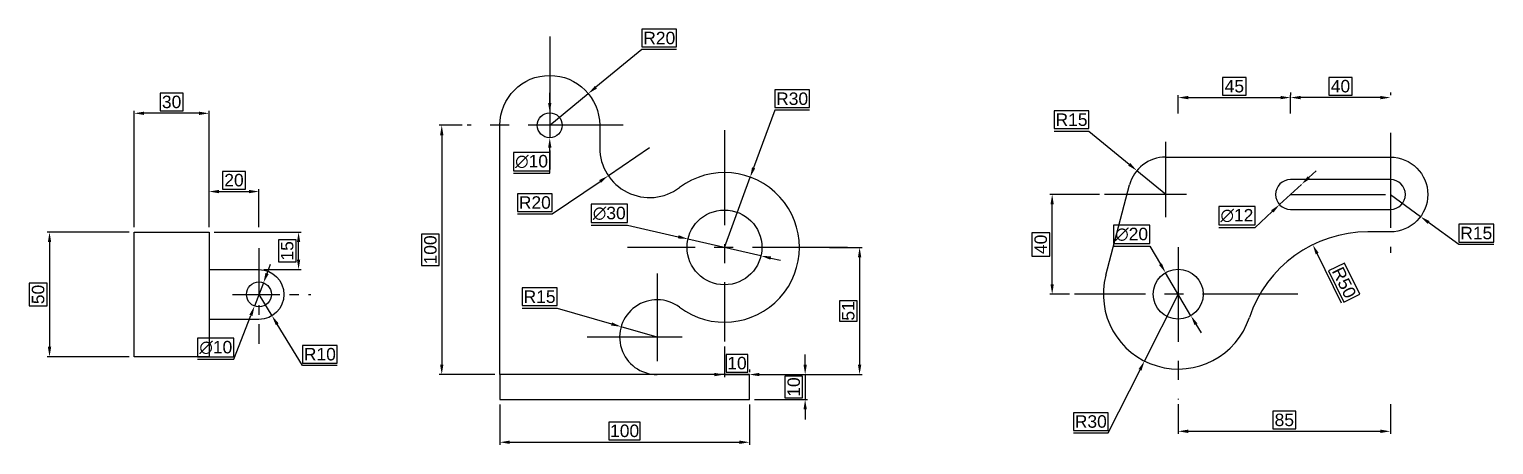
# Model space of a CAD drawing. Header units: millimetres. Extents: x 812 to 2730, y 1501 to 1976.
# Drawn here: x 812 to 1399, y 1695 to 1861 of the extents above; entities that cross this region are included whole.
import ezdxf

# ---------------------------------------------------------------- set-up
doc = ezdxf.new("R2010")
doc.units = ezdxf.units.MM
doc.header["$LTSCALE"] = 0.6
doc.linetypes.add('CENTER', pattern=[50.8, 31.75, -6.35, 6.35, -6.35])
doc.styles.get("Standard").update_dxf_attribs({"font": 'arial.ttf'})
doc.dimstyles.new('ISO-25', dxfattribs={"dimtxt": 5, "dimasz": 4, "dimexe": 1, "dimexo": 2, "dimgap": -1, "dimtad": 1, "dimtoh": 1, "dimzin": 9, "dimtxsty": 'Standard', "dimcen": 2.5, "dimclrd": 3, "dimclre": 2, "dimadec": 0, "dimazin": 0, "dimtfac": 1, "dimtmove": 0, "dimatfit": 3, "dimfxl": 1, "dimarcsym": 0})

# ---------------------------------------------------------------- blocks, each defined once
blk = doc.blocks.new('*D35')
at = {"color": 2, "lineweight": -2, "ltscale": 0.6, "transparency": 16777216}
for p, q in [((1272.47, 1710.75), (1272.47, 1698.92)), ((1357.47, 1710.75), (1357.47, 1698.92))]:
    blk.add_line(p, q, dxfattribs=at)
at = {"color": 3, "lineweight": -2, "ltscale": 0.6, "transparency": 16777216}
for p, q in [((1319.57, 1708.03), (1310.37, 1708.03)), ((1310.37, 1708.03), (1310.37, 1700.92)), ((1319.57, 1700.92), (1319.57, 1708.03)), ((1276.47, 1699.92), (1353.47, 1699.92)), ((1310.37, 1700.92), (1319.57, 1700.92))]:
    blk.add_line(p, q, dxfattribs=at)
at = {"color": 3, "ltscale": 0.6, "transparency": 16777216}
for points in [[(1276.47, 1700.59), (1276.47, 1699.25), (1272.47, 1699.92)], [(1353.47, 1700.59), (1353.47, 1699.25), (1357.47, 1699.92)]]:
    blk.add_solid(points, dxfattribs=at)
at = {"layer": 'Defpoints', "color": 0, "ltscale": 0.6, "transparency": 16777216}
for p in [(1272.47, 1712.75), (1357.47, 1712.75), (1357.47, 1699.92)]:
    blk.add_point(p, dxfattribs=at)
at = {"color": 0, "ltscale": 0.6, "transparency": 16777216, "insert": (1314.97, 1704.47), "char_height": 5, "attachment_point": 5}
blk.add_mtext('85', dxfattribs=at)
blk = doc.blocks.new('*D36')
at = {"color": 3, "lineweight": -2, "ltscale": 0.6, "transparency": 16777216}
for p, q in [((1299.67, 1841.88), (1290.27, 1841.88)), ((1290.27, 1841.88), (1290.27, 1834.8)), ((1299.67, 1834.8), (1299.67, 1841.88)), ((1276.47, 1833.8), (1313.47, 1833.8)), ((1290.27, 1834.8), (1299.67, 1834.8))]:
    blk.add_line(p, q, dxfattribs=at)
at = {"color": 2, "lineweight": -2, "ltscale": 0.6, "transparency": 16777216}
for p, q in [((1272.47, 1827.47), (1272.47, 1834.8)), ((1317.47, 1827.47), (1317.47, 1834.8))]:
    blk.add_line(p, q, dxfattribs=at)
at = {"color": 3, "ltscale": 0.6, "transparency": 16777216}
for points in [[(1276.47, 1834.46), (1276.47, 1833.13), (1272.47, 1833.8)], [(1313.47, 1834.46), (1313.47, 1833.13), (1317.47, 1833.8)]]:
    blk.add_solid(points, dxfattribs=at)
at = {"layer": 'Defpoints', "color": 0, "ltscale": 0.6, "transparency": 16777216}
for p in [(1317.47, 1833.8), (1272.47, 1825.47), (1317.47, 1825.47)]:
    blk.add_point(p, dxfattribs=at)
at = {"color": 0, "ltscale": 0.6, "transparency": 16777216, "insert": (1294.97, 1838.34), "char_height": 5, "attachment_point": 5}
blk.add_mtext('45', dxfattribs=at)
blk = doc.blocks.new('*D37')
at = {"color": 3, "lineweight": -2, "ltscale": 0.6, "transparency": 16777216}
for p, q in [((1342.14, 1841.9), (1332.8, 1841.9)), ((1332.8, 1841.9), (1332.8, 1834.8)), ((1342.14, 1834.8), (1342.14, 1841.9)), ((1353.47, 1833.8), (1321.47, 1833.8)), ((1332.8, 1834.8), (1342.14, 1834.8))]:
    blk.add_line(p, q, dxfattribs=at)
at = {"color": 2, "lineweight": -2, "ltscale": 0.6, "transparency": 16777216}
for p, q in [((1317.47, 1835.8), (1317.47, 1834.8)), ((1357.47, 1835.8), (1357.47, 1834.8))]:
    blk.add_line(p, q, dxfattribs=at)
at = {"color": 3, "ltscale": 0.6, "transparency": 16777216}
for points in [[(1321.47, 1834.46), (1321.47, 1833.13), (1317.47, 1833.8)], [(1353.47, 1834.46), (1353.47, 1833.13), (1357.47, 1833.8)]]:
    blk.add_solid(points, dxfattribs=at)
at = {"layer": 'Defpoints', "color": 0, "ltscale": 0.6, "transparency": 16777216}
for p in [(1317.47, 1833.8), (1317.47, 1833.8), (1357.47, 1833.8)]:
    blk.add_point(p, dxfattribs=at)
at = {"color": 0, "ltscale": 0.6, "transparency": 16777216, "insert": (1337.47, 1838.35), "char_height": 5, "attachment_point": 5}
blk.add_mtext('40', dxfattribs=at)
blk = doc.blocks.new('*D38')
at = {"color": 2, "lineweight": -2, "ltscale": 0.6, "transparency": 16777216}
for p, q in [((1240.87, 1794.93), (1220.97, 1794.93)), ((1228.9, 1754.93), (1220.97, 1754.93))]:
    blk.add_line(p, q, dxfattribs=at)
at = {"color": 3, "lineweight": -2, "ltscale": 0.6, "transparency": 16777216}
for p, q in [((1221.97, 1758.93), (1221.97, 1790.93)), ((1220.97, 1779.6), (1213.86, 1779.6)), ((1213.86, 1779.6), (1213.86, 1770.25)), ((1220.97, 1770.25), (1220.97, 1779.6)), ((1213.86, 1770.25), (1220.97, 1770.25))]:
    blk.add_line(p, q, dxfattribs=at)
at = {"color": 3, "ltscale": 0.6, "transparency": 16777216}
for points in [[(1221.3, 1790.93), (1222.63, 1790.93), (1221.97, 1794.93)], [(1221.3, 1758.93), (1222.63, 1758.93), (1221.97, 1754.93)]]:
    blk.add_solid(points, dxfattribs=at)
at = {"layer": 'Defpoints', "color": 0, "ltscale": 0.6, "transparency": 16777216}
for p in [(1221.97, 1794.93), (1242.87, 1794.93), (1230.9, 1754.93)]:
    blk.add_point(p, dxfattribs=at)
at = {"color": 0, "ltscale": 0.6, "transparency": 16777216, "insert": (1217.41, 1774.93), "char_height": 5, "attachment_point": 5, "rotation": 90}
blk.add_mtext('40', dxfattribs=at)
blk = doc.blocks.new('*D43')
at = {"color": 3, "lineweight": -2, "ltscale": 0.6, "transparency": 16777216}
for p, q in [((1261.09, 1782.61), (1246.51, 1782.61)), ((1246.51, 1782.61), (1246.51, 1775.22)), ((1261.09, 1775.22), (1261.09, 1782.61)), ((1246.51, 1775.22), (1261.09, 1775.22)), ((1246.51, 1774.22), (1261.09, 1774.22)), ((1261.09, 1774.22), (1265.36, 1766.98)), ((1277.55, 1746.31), (1267.39, 1763.54)), ((1279.58, 1742.87), (1281.61, 1739.42))]:
    blk.add_line(p, q, dxfattribs=at)
at = {"color": 3, "ltscale": 0.6, "transparency": 16777216}
for points in [[(1265.93, 1767.32), (1264.79, 1766.65), (1267.39, 1763.54)], [(1280.16, 1743.2), (1279.01, 1742.53), (1277.55, 1746.31)]]:
    blk.add_solid(points, dxfattribs=at)
at = {"layer": 'Defpoints', "color": 0, "ltscale": 0.6, "transparency": 16777216}
for p in [(1267.39, 1763.54), (1277.55, 1746.31)]:
    blk.add_point(p, dxfattribs=at)
at = {"color": 0, "ltscale": 0.6, "transparency": 16777216, "insert": (1253.8, 1778.92), "char_height": 5, "attachment_point": 5}
blk.add_mtext('∅20', dxfattribs=at)
blk = doc.blocks.new('*D44')
at = {"color": 3, "lineweight": -2, "ltscale": 0.6, "transparency": 16777216}
for p, q in [((1324.81, 1801.72), (1327.74, 1804.44)), ((1321.87, 1799), (1313.07, 1790.85)), ((1303.25, 1790.14), (1288.7, 1790.14)), ((1288.7, 1790.14), (1288.7, 1782.75)), ((1303.25, 1782.75), (1303.25, 1790.14)), ((1303.25, 1781.75), (1310.13, 1788.13)), ((1288.7, 1782.75), (1303.25, 1782.75)), ((1288.7, 1781.75), (1303.25, 1781.75))]:
    blk.add_line(p, q, dxfattribs=at)
at = {"color": 3, "ltscale": 0.6, "transparency": 16777216}
for points in [[(1324.35, 1802.21), (1325.26, 1801.23), (1321.87, 1799)], [(1309.68, 1788.62), (1310.59, 1787.64), (1313.07, 1790.85)]]:
    blk.add_solid(points, dxfattribs=at)
at = {"layer": 'Defpoints', "color": 0, "ltscale": 0.6, "transparency": 16777216}
for p in [(1321.87, 1799), (1313.07, 1790.85)]:
    blk.add_point(p, dxfattribs=at)
at = {"color": 0, "ltscale": 0.6, "transparency": 16777216, "insert": (1295.97, 1786.44), "char_height": 5, "attachment_point": 5}
blk.add_mtext('∅12', dxfattribs=at)
blk = doc.blocks.new('*D45')
at = {"color": 3, "lineweight": -2, "ltscale": 0.6, "transparency": 16777216}
for p, q in [((1272.47, 1754.93), (1258.96, 1728.14)), ((1244.42, 1699.28), (1257.16, 1724.57)), ((1244.42, 1707.39), (1230.48, 1707.39)), ((1230.48, 1707.39), (1230.48, 1700.28)), ((1244.42, 1700.28), (1244.42, 1707.39)), ((1230.48, 1700.28), (1244.42, 1700.28)), ((1230.48, 1699.28), (1244.42, 1699.28))]:
    blk.add_line(p, q, dxfattribs=at)
at = {"color": 3, "ltscale": 0.6, "transparency": 16777216}
blk.add_solid([(1256.57, 1724.87), (1257.76, 1724.27), (1258.96, 1728.14)], dxfattribs=at)
at = {"layer": 'Defpoints', "color": 0, "ltscale": 0.6, "transparency": 16777216}
for p in [(1272.47, 1754.93), (1258.96, 1728.14)]:
    blk.add_point(p, dxfattribs=at)
at = {"color": 0, "ltscale": 0.6, "transparency": 16777216, "insert": (1237.45, 1703.83), "char_height": 5, "attachment_point": 5}
blk.add_mtext('R30', dxfattribs=at)
blk = doc.blocks.new('*D46')
at = {"color": 3, "lineweight": -2, "ltscale": 0.6, "transparency": 16777216}
for p, q in [((1357.47, 1794.93), (1369.57, 1786.07)), ((1384.88, 1774.86), (1372.8, 1783.7)), ((1398.86, 1782.97), (1384.88, 1782.97)), ((1384.88, 1782.97), (1384.88, 1775.86)), ((1398.86, 1775.86), (1398.86, 1782.97)), ((1384.88, 1775.86), (1398.86, 1775.86)), ((1398.86, 1774.86), (1384.88, 1774.86))]:
    blk.add_line(p, q, dxfattribs=at)
at = {"color": 3, "ltscale": 0.6, "transparency": 16777216}
blk.add_solid([(1373.2, 1784.24), (1372.41, 1783.16), (1369.57, 1786.07)], dxfattribs=at)
at = {"layer": 'Defpoints', "color": 0, "ltscale": 0.6, "transparency": 16777216}
for p in [(1357.47, 1794.93), (1369.57, 1786.07)]:
    blk.add_point(p, dxfattribs=at)
at = {"color": 0, "ltscale": 0.6, "transparency": 16777216, "insert": (1391.87, 1779.42), "char_height": 5, "attachment_point": 5}
blk.add_mtext('R15', dxfattribs=at)
blk = doc.blocks.new('*D47')
at = {"color": 3, "lineweight": -2, "ltscale": 0.6, "transparency": 16777216}
for p, q in [((1236.72, 1828.45), (1222.73, 1828.45)), ((1222.73, 1828.45), (1222.73, 1821.34)), ((1236.72, 1821.34), (1236.72, 1828.45)), ((1222.73, 1821.34), (1236.72, 1821.34)), ((1222.73, 1820.34), (1236.72, 1820.34)), ((1236.72, 1820.34), (1252.83, 1807.03)), ((1267.47, 1794.93), (1255.91, 1804.48))]:
    blk.add_line(p, q, dxfattribs=at)
at = {"color": 3, "ltscale": 0.6, "transparency": 16777216}
blk.add_solid([(1253.25, 1807.54), (1252.4, 1806.52), (1255.91, 1804.48)], dxfattribs=at)
at = {"layer": 'Defpoints', "color": 0, "ltscale": 0.6, "transparency": 16777216}
for p in [(1255.91, 1804.48), (1267.47, 1794.93)]:
    blk.add_point(p, dxfattribs=at)
at = {"color": 0, "ltscale": 0.6, "transparency": 16777216, "insert": (1229.73, 1824.9), "char_height": 5, "attachment_point": 5}
blk.add_mtext('R15', dxfattribs=at)
blk = doc.blocks.new('*D48')
at = {"color": 3, "lineweight": -2, "ltscale": 0.6, "transparency": 16777216}
for p, q in [((1337.93, 1751.32), (1328.14, 1771.19)), ((1339.04, 1767.4), (1332.67, 1764.26)), ((1345.2, 1754.9), (1339.04, 1767.4)), ((1332.67, 1764.26), (1338.82, 1751.76)), ((1338.82, 1751.76), (1345.2, 1754.9))]:
    blk.add_line(p, q, dxfattribs=at)
at = {"color": 3, "ltscale": 0.6, "transparency": 16777216}
blk.add_solid([(1328.74, 1771.49), (1327.54, 1770.9), (1326.37, 1774.78)], dxfattribs=at)
at = {"layer": 'Defpoints', "color": 0, "ltscale": 0.6, "transparency": 16777216}
for p in [(1326.37, 1774.78), (1348.46, 1729.93)]:
    blk.add_point(p, dxfattribs=at)
at = {"color": 0, "ltscale": 0.6, "transparency": 16777216, "insert": (1338.93, 1759.58), "char_height": 5, "attachment_point": 5, "rotation": 296.22027}
blk.add_mtext('R50', dxfattribs=at)
blk = doc.blocks.new('*D50')
at = {"color": 2, "lineweight": -2, "ltscale": 0.6, "transparency": 16777216}
for p, q in [((985.65, 1822.69), (976.42, 1822.69)), ((998.69, 1722.69), (976.42, 1722.69))]:
    blk.add_line(p, q, dxfattribs=at)
at = {"color": 3, "lineweight": -2, "ltscale": 0.6, "transparency": 16777216}
for p, q in [((977.42, 1818.69), (977.42, 1726.69)), ((976.42, 1778.97), (969.32, 1778.97)), ((969.32, 1778.97), (969.32, 1766.41)), ((976.42, 1766.41), (976.42, 1778.97)), ((969.32, 1766.41), (976.42, 1766.41))]:
    blk.add_line(p, q, dxfattribs=at)
at = {"color": 3, "ltscale": 0.6, "transparency": 16777216}
for points in [[(976.75, 1818.69), (978.09, 1818.69), (977.42, 1822.69)], [(976.75, 1726.69), (978.09, 1726.69), (977.42, 1722.69)]]:
    blk.add_solid(points, dxfattribs=at)
at = {"layer": 'Defpoints', "color": 0, "ltscale": 0.6, "transparency": 16777216}
for p in [(987.65, 1822.69), (977.42, 1722.69), (1000.69, 1722.69)]:
    blk.add_point(p, dxfattribs=at)
at = {"color": 0, "ltscale": 0.6, "transparency": 16777216, "insert": (972.87, 1772.69), "char_height": 5, "attachment_point": 5, "rotation": 90}
blk.add_mtext('100', dxfattribs=at)
blk = doc.blocks.new('*D51')
at = {"color": 2, "lineweight": -2, "ltscale": 0.6, "transparency": 16777216}
for p, q in [((1000.69, 1710.69), (1000.69, 1694.53)), ((1100.69, 1710.69), (1100.69, 1694.53))]:
    blk.add_line(p, q, dxfattribs=at)
at = {"color": 3, "lineweight": -2, "ltscale": 0.6, "transparency": 16777216}
for p, q in [((1056.97, 1703.64), (1044.41, 1703.64)), ((1044.41, 1703.64), (1044.41, 1696.53)), ((1056.97, 1696.53), (1056.97, 1703.64)), ((1004.69, 1695.53), (1096.69, 1695.53)), ((1044.41, 1696.53), (1056.97, 1696.53))]:
    blk.add_line(p, q, dxfattribs=at)
at = {"color": 3, "ltscale": 0.6, "transparency": 16777216}
for points in [[(1004.69, 1696.2), (1004.69, 1694.86), (1000.69, 1695.53)], [(1096.69, 1696.2), (1096.69, 1694.86), (1100.69, 1695.53)]]:
    blk.add_solid(points, dxfattribs=at)
at = {"layer": 'Defpoints', "color": 0, "ltscale": 0.6, "transparency": 16777216}
for p in [(1000.69, 1712.69), (1100.69, 1712.69), (1100.69, 1695.53)]:
    blk.add_point(p, dxfattribs=at)
at = {"color": 0, "ltscale": 0.6, "transparency": 16777216, "insert": (1050.69, 1700.08), "char_height": 5, "attachment_point": 5}
blk.add_mtext('100', dxfattribs=at)
blk = doc.blocks.new('*D52')
at = {"color": 3, "lineweight": -2, "ltscale": 0.6, "transparency": 16777216}
for p, q in [((1123.01, 1726.69), (1123.01, 1730.69)), ((1122.01, 1722.03), (1114.91, 1722.03)), ((1114.91, 1722.03), (1114.91, 1713.36)), ((1122.01, 1713.36), (1122.01, 1722.03)), ((1123.01, 1722.69), (1123.01, 1712.69)), ((1114.91, 1713.36), (1122.01, 1713.36)), ((1123.01, 1708.69), (1123.01, 1704.69))]:
    blk.add_line(p, q, dxfattribs=at)
at = {"color": 2, "lineweight": -2, "ltscale": 0.6, "transparency": 16777216}
for p, q in [((1102.69, 1722.69), (1124.01, 1722.69)), ((1102.69, 1712.69), (1124.01, 1712.69))]:
    blk.add_line(p, q, dxfattribs=at)
at = {"color": 3, "ltscale": 0.6, "transparency": 16777216}
for points in [[(1122.35, 1726.69), (1123.68, 1726.69), (1123.01, 1722.69)], [(1122.35, 1708.69), (1123.68, 1708.69), (1123.01, 1712.69)]]:
    blk.add_solid(points, dxfattribs=at)
at = {"layer": 'Defpoints', "color": 0, "ltscale": 0.6, "transparency": 16777216}
for p in [(1100.69, 1722.69), (1100.69, 1712.69), (1123.01, 1712.69)]:
    blk.add_point(p, dxfattribs=at)
at = {"color": 0, "ltscale": 0.6, "transparency": 16777216, "insert": (1118.46, 1717.69), "char_height": 5, "attachment_point": 5, "rotation": 90}
blk.add_mtext('10', dxfattribs=at)
blk = doc.blocks.new('*D53')
at = {"color": 2, "lineweight": -2, "ltscale": 0.6, "transparency": 16777216}
for p, q in [((1132.71, 1773.69), (1145.82, 1773.69)), ((1102.69, 1722.69), (1145.82, 1722.69))]:
    blk.add_line(p, q, dxfattribs=at)
at = {"color": 3, "lineweight": -2, "ltscale": 0.6, "transparency": 16777216}
for p, q in [((1144.82, 1769.69), (1144.82, 1726.69)), ((1143.82, 1752.29), (1136.71, 1752.29)), ((1136.71, 1752.29), (1136.71, 1744.09)), ((1143.82, 1744.09), (1143.82, 1752.29)), ((1136.71, 1744.09), (1143.82, 1744.09))]:
    blk.add_line(p, q, dxfattribs=at)
at = {"color": 3, "ltscale": 0.6, "transparency": 16777216}
for points in [[(1144.15, 1769.69), (1145.49, 1769.69), (1144.82, 1773.69)], [(1144.15, 1726.69), (1145.49, 1726.69), (1144.82, 1722.69)]]:
    blk.add_solid(points, dxfattribs=at)
at = {"layer": 'Defpoints', "color": 0, "ltscale": 0.6, "transparency": 16777216}
for p in [(1130.71, 1773.69), (1100.69, 1722.69), (1144.82, 1722.69)]:
    blk.add_point(p, dxfattribs=at)
at = {"color": 0, "ltscale": 0.6, "transparency": 16777216, "insert": (1140.27, 1748.19), "char_height": 5, "attachment_point": 5, "rotation": 90}
blk.add_mtext('51', dxfattribs=at)
blk = doc.blocks.new('*D54')
at = {"color": 2, "lineweight": -2, "ltscale": 0.6, "transparency": 16777216}
for p, q in [((1090.69, 1733.98), (1090.69, 1721.69)), ((1100.69, 1724.69), (1100.69, 1723.69))]:
    blk.add_line(p, q, dxfattribs=at)
at = {"color": 3, "lineweight": -2, "ltscale": 0.6, "transparency": 16777216}
for p, q in [((1100.03, 1730.8), (1091.35, 1730.8)), ((1091.35, 1730.8), (1091.35, 1723.69)), ((1100.03, 1723.69), (1100.03, 1730.8)), ((1086.69, 1722.69), (1082.69, 1722.69)), ((1090.69, 1722.69), (1100.69, 1722.69)), ((1091.35, 1723.69), (1100.03, 1723.69)), ((1104.69, 1722.69), (1108.69, 1722.69))]:
    blk.add_line(p, q, dxfattribs=at)
at = {"color": 3, "ltscale": 0.6, "transparency": 16777216}
for points in [[(1086.69, 1723.36), (1086.69, 1722.03), (1090.69, 1722.69)], [(1104.69, 1723.36), (1104.69, 1722.03), (1100.69, 1722.69)]]:
    blk.add_solid(points, dxfattribs=at)
at = {"layer": 'Defpoints', "color": 0, "ltscale": 0.6, "transparency": 16777216}
for p in [(1090.69, 1735.98), (1100.69, 1722.69), (1100.69, 1722.69)]:
    blk.add_point(p, dxfattribs=at)
at = {"color": 0, "ltscale": 0.6, "transparency": 16777216, "insert": (1095.69, 1727.25), "char_height": 5, "attachment_point": 5}
blk.add_mtext('10', dxfattribs=at)
blk = doc.blocks.new('*D55')
at = {"color": 3, "lineweight": -2, "ltscale": 0.6, "transparency": 16777216}
for p, q in [((1051.83, 1791.03), (1037.24, 1791.03)), ((1037.24, 1791.03), (1037.24, 1783.65)), ((1051.83, 1783.65), (1051.83, 1791.03)), ((1037.24, 1783.65), (1051.83, 1783.65)), ((1037.24, 1782.65), (1051.83, 1782.65)), ((1051.83, 1782.65), (1072.17, 1777.96)), ((1105.31, 1770.33), (1076.07, 1777.06)), ((1109.2, 1769.43), (1113.1, 1768.53))]:
    blk.add_line(p, q, dxfattribs=at)
at = {"color": 3, "ltscale": 0.6, "transparency": 16777216}
for points in [[(1072.32, 1778.61), (1072.02, 1777.31), (1076.07, 1777.06)], [(1109.35, 1770.08), (1109.05, 1768.78), (1105.31, 1770.33)]]:
    blk.add_solid(points, dxfattribs=at)
at = {"layer": 'Defpoints', "color": 0, "ltscale": 0.6, "transparency": 16777216}
for p in [(1076.07, 1777.06), (1105.31, 1770.33)]:
    blk.add_point(p, dxfattribs=at)
at = {"color": 0, "ltscale": 0.6, "transparency": 16777216, "insert": (1044.53, 1787.34), "char_height": 5, "attachment_point": 5}
blk.add_mtext('∅30', dxfattribs=at)
blk = doc.blocks.new('*D56')
at = {"color": 3, "lineweight": -2, "ltscale": 0.6, "transparency": 16777216}
for p, q in [((1020.69, 1831.69), (1020.69, 1835.69)), ((1020.69, 1827.69), (1020.69, 1817.69)), ((1020.69, 1803.44), (1020.69, 1813.69)), ((1020.69, 1811.82), (1006.1, 1811.82)), ((1006.1, 1811.82), (1006.1, 1804.44)), ((1020.69, 1804.44), (1020.69, 1811.82)), ((1006.1, 1804.44), (1020.69, 1804.44)), ((1006.1, 1803.44), (1020.69, 1803.44))]:
    blk.add_line(p, q, dxfattribs=at)
at = {"color": 3, "ltscale": 0.6, "transparency": 16777216}
for points in [[(1020.02, 1831.69), (1021.36, 1831.69), (1020.69, 1827.69)], [(1020.02, 1813.69), (1021.36, 1813.69), (1020.69, 1817.69)]]:
    blk.add_solid(points, dxfattribs=at)
at = {"layer": 'Defpoints', "color": 0, "ltscale": 0.6, "transparency": 16777216}
for p in [(1020.69, 1827.69), (1020.69, 1817.69)]:
    blk.add_point(p, dxfattribs=at)
at = {"color": 0, "ltscale": 0.6, "transparency": 16777216, "insert": (1013.4, 1808.13), "char_height": 5, "attachment_point": 5}
blk.add_mtext('∅10', dxfattribs=at)
blk = doc.blocks.new('*D57')
at = {"color": 3, "lineweight": -2, "ltscale": 0.6, "transparency": 16777216}
for p, q in [((1071.52, 1861.21), (1057.59, 1861.21)), ((1057.59, 1861.21), (1057.59, 1854.11)), ((1071.52, 1854.11), (1071.52, 1861.21)), ((1057.59, 1854.11), (1071.52, 1854.11)), ((1057.59, 1853.11), (1039.21, 1837.96)), ((1071.52, 1853.11), (1057.59, 1853.11)), ((1020.69, 1822.69), (1036.12, 1835.41))]:
    blk.add_line(p, q, dxfattribs=at)
at = {"color": 3, "ltscale": 0.6, "transparency": 16777216}
blk.add_solid([(1038.79, 1838.47), (1039.63, 1837.44), (1036.12, 1835.41)], dxfattribs=at)
at = {"layer": 'Defpoints', "color": 0, "ltscale": 0.6, "transparency": 16777216}
for p in [(1036.12, 1835.41), (1020.69, 1822.69)]:
    blk.add_point(p, dxfattribs=at)
at = {"color": 0, "ltscale": 0.6, "transparency": 16777216, "insert": (1064.56, 1857.66), "char_height": 5, "attachment_point": 5}
blk.add_mtext('R20', dxfattribs=at)
blk = doc.blocks.new('*D58')
at = {"color": 3, "lineweight": -2, "ltscale": 0.6, "transparency": 16777216}
for p, q in [((1060.69, 1813.69), (1044.16, 1802.44)), ((1021.68, 1787.13), (1040.85, 1800.19)), ((1021.68, 1795.24), (1007.75, 1795.24)), ((1007.75, 1795.24), (1007.75, 1788.13)), ((1021.68, 1788.13), (1021.68, 1795.24)), ((1007.75, 1788.13), (1021.68, 1788.13)), ((1007.75, 1787.13), (1021.68, 1787.13))]:
    blk.add_line(p, q, dxfattribs=at)
at = {"color": 3, "ltscale": 0.6, "transparency": 16777216}
blk.add_solid([(1040.48, 1800.74), (1041.23, 1799.64), (1044.16, 1802.44)], dxfattribs=at)
at = {"layer": 'Defpoints', "color": 0, "ltscale": 0.6, "transparency": 16777216}
for p in [(1060.69, 1813.69), (1044.16, 1802.44)]:
    blk.add_point(p, dxfattribs=at)
at = {"color": 0, "ltscale": 0.6, "transparency": 16777216, "insert": (1014.71, 1791.68), "char_height": 5, "attachment_point": 5}
blk.add_mtext('R20', dxfattribs=at)
blk = doc.blocks.new('*D59')
at = {"color": 3, "lineweight": -2, "ltscale": 0.6, "transparency": 16777216}
for p, q in [((1124.76, 1836.88), (1110.83, 1836.88)), ((1110.83, 1836.88), (1110.83, 1829.77)), ((1124.76, 1829.77), (1124.76, 1836.88)), ((1110.83, 1828.77), (1102.36, 1805.63)), ((1110.83, 1829.77), (1124.76, 1829.77)), ((1124.76, 1828.77), (1110.83, 1828.77)), ((1090.69, 1773.69), (1100.99, 1801.87))]:
    blk.add_line(p, q, dxfattribs=at)
at = {"color": 3, "ltscale": 0.6, "transparency": 16777216}
blk.add_solid([(1101.74, 1805.85), (1102.99, 1805.4), (1100.99, 1801.87)], dxfattribs=at)
at = {"layer": 'Defpoints', "color": 0, "ltscale": 0.6, "transparency": 16777216}
for p in [(1100.99, 1801.87), (1090.69, 1773.69)]:
    blk.add_point(p, dxfattribs=at)
at = {"color": 0, "ltscale": 0.6, "transparency": 16777216, "insert": (1117.79, 1833.32), "char_height": 5, "attachment_point": 5}
blk.add_mtext('R30', dxfattribs=at)
blk = doc.blocks.new('*D60')
at = {"color": 3, "lineweight": -2, "ltscale": 0.6, "transparency": 16777216}
for p, q in [((1023.6, 1757.44), (1009.61, 1757.44)), ((1009.61, 1757.44), (1009.61, 1750.34)), ((1023.6, 1750.34), (1023.6, 1757.44)), ((1009.61, 1750.34), (1023.6, 1750.34)), ((1009.61, 1749.34), (1023.6, 1749.34)), ((1023.6, 1749.34), (1045.44, 1742.99)), ((1063.69, 1737.69), (1049.28, 1741.88))]:
    blk.add_line(p, q, dxfattribs=at)
at = {"color": 3, "ltscale": 0.6, "transparency": 16777216}
blk.add_solid([(1045.63, 1743.63), (1045.26, 1742.35), (1049.28, 1741.88)], dxfattribs=at)
at = {"layer": 'Defpoints', "color": 0, "ltscale": 0.6, "transparency": 16777216}
for p in [(1049.28, 1741.88), (1063.69, 1737.69)]:
    blk.add_point(p, dxfattribs=at)
at = {"color": 0, "ltscale": 0.6, "transparency": 16777216, "insert": (1016.61, 1753.89), "char_height": 5, "attachment_point": 5}
blk.add_mtext('R15', dxfattribs=at)
blk = doc.blocks.new('*D61')
at = {"color": 2, "lineweight": -2, "ltscale": 0.6, "transparency": 16777216}
for p, q in [((852.19, 1779.82), (819.28, 1779.82)), ((852.19, 1729.82), (819.28, 1729.82))]:
    blk.add_line(p, q, dxfattribs=at)
at = {"color": 3, "lineweight": -2, "ltscale": 0.6, "transparency": 16777216}
for p, q in [((820.28, 1775.82), (820.28, 1733.82)), ((819.28, 1759.4), (812.18, 1759.4)), ((812.18, 1759.4), (812.18, 1750.25)), ((819.28, 1750.25), (819.28, 1759.4)), ((812.18, 1750.25), (819.28, 1750.25))]:
    blk.add_line(p, q, dxfattribs=at)
at = {"color": 3, "ltscale": 0.6, "transparency": 16777216}
for points in [[(819.62, 1775.82), (820.95, 1775.82), (820.28, 1779.82)], [(819.62, 1733.82), (820.95, 1733.82), (820.28, 1729.82)]]:
    blk.add_solid(points, dxfattribs=at)
at = {"layer": 'Defpoints', "color": 0, "ltscale": 0.6, "transparency": 16777216}
for p in [(854.19, 1779.82), (820.28, 1729.82), (854.19, 1729.82)]:
    blk.add_point(p, dxfattribs=at)
at = {"color": 0, "ltscale": 0.6, "transparency": 16777216, "insert": (815.73, 1754.82), "char_height": 5, "attachment_point": 5, "rotation": 90}
blk.add_mtext('50', dxfattribs=at)
blk = doc.blocks.new('*D62')
at = {"color": 3, "lineweight": -2, "ltscale": 0.6, "transparency": 16777216}
for p, q in [((873.77, 1835.59), (864.62, 1835.59)), ((864.62, 1835.59), (864.62, 1828.49)), ((873.77, 1828.49), (873.77, 1835.59)), ((880.19, 1827.49), (858.19, 1827.49)), ((864.62, 1828.49), (873.77, 1828.49))]:
    blk.add_line(p, q, dxfattribs=at)
at = {"color": 2, "lineweight": -2, "ltscale": 0.6, "transparency": 16777216}
for p, q in [((854.19, 1781.82), (854.19, 1828.49)), ((884.19, 1781.82), (884.19, 1828.49))]:
    blk.add_line(p, q, dxfattribs=at)
at = {"color": 3, "ltscale": 0.6, "transparency": 16777216}
for points in [[(858.19, 1828.15), (858.19, 1826.82), (854.19, 1827.49)], [(880.19, 1828.15), (880.19, 1826.82), (884.19, 1827.49)]]:
    blk.add_solid(points, dxfattribs=at)
at = {"layer": 'Defpoints', "color": 0, "ltscale": 0.6, "transparency": 16777216}
for p in [(854.19, 1827.49), (854.19, 1779.82), (884.19, 1779.82)]:
    blk.add_point(p, dxfattribs=at)
at = {"color": 0, "ltscale": 0.6, "transparency": 16777216, "insert": (869.19, 1832.04), "char_height": 5, "attachment_point": 5}
blk.add_mtext('30', dxfattribs=at)
blk = doc.blocks.new('*D63')
at = {"color": 3, "lineweight": -2, "ltscale": 0.6, "transparency": 16777216}
for p, q in [((898.81, 1804.2), (889.58, 1804.2)), ((889.58, 1804.2), (889.58, 1797.1)), ((898.81, 1797.1), (898.81, 1804.2)), ((888.19, 1796.1), (900.19, 1796.1)), ((889.58, 1797.1), (898.81, 1797.1))]:
    blk.add_line(p, q, dxfattribs=at)
at = {"color": 2, "lineweight": -2, "ltscale": 0.6, "transparency": 16777216}
for p, q in [((884.19, 1781.82), (884.19, 1797.1)), ((904.19, 1781.82), (904.19, 1797.1))]:
    blk.add_line(p, q, dxfattribs=at)
at = {"color": 3, "ltscale": 0.6, "transparency": 16777216}
for points in [[(888.19, 1796.77), (888.19, 1795.43), (884.19, 1796.1)], [(900.19, 1796.77), (900.19, 1795.43), (904.19, 1796.1)]]:
    blk.add_solid(points, dxfattribs=at)
at = {"layer": 'Defpoints', "color": 0, "ltscale": 0.6, "transparency": 16777216}
for p in [(904.19, 1796.1), (884.19, 1779.82), (904.19, 1779.82)]:
    blk.add_point(p, dxfattribs=at)
at = {"color": 0, "ltscale": 0.6, "transparency": 16777216, "insert": (894.19, 1800.65), "char_height": 5, "attachment_point": 5}
blk.add_mtext('20', dxfattribs=at)
blk = doc.blocks.new('*D65')
at = {"color": 3, "lineweight": -2, "ltscale": 0.6, "transparency": 16777216}
for p, q in [((907.43, 1763.22), (908.86, 1766.96)), ((905.99, 1759.49), (902.4, 1750.16)), ((894.19, 1728.84), (900.96, 1746.42)), ((894.19, 1737.23), (879.61, 1737.23)), ((879.61, 1737.23), (879.61, 1729.84)), ((894.19, 1729.84), (894.19, 1737.23)), ((879.61, 1729.84), (894.19, 1729.84)), ((879.61, 1728.84), (894.19, 1728.84))]:
    blk.add_line(p, q, dxfattribs=at)
at = {"color": 3, "ltscale": 0.6, "transparency": 16777216}
for points in [[(906.8, 1763.46), (908.05, 1762.98), (905.99, 1759.49)], [(900.34, 1746.66), (901.58, 1746.18), (902.4, 1750.16)]]:
    blk.add_solid(points, dxfattribs=at)
at = {"layer": 'Defpoints', "color": 0, "ltscale": 0.6, "transparency": 16777216}
for p in [(905.99, 1759.49), (902.4, 1750.16)]:
    blk.add_point(p, dxfattribs=at)
at = {"color": 0, "ltscale": 0.6, "transparency": 16777216, "insert": (886.9, 1733.53), "char_height": 5, "attachment_point": 5}
blk.add_mtext('∅10', dxfattribs=at)
blk = doc.blocks.new('*D66')
at = {"color": 3, "lineweight": -2, "ltscale": 0.6, "transparency": 16777216}
for p, q in [((904.19, 1754.82), (909.4, 1746.29)), ((921.62, 1726.28), (911.49, 1742.87)), ((935.55, 1734.38), (921.62, 1734.38)), ((921.62, 1734.38), (921.62, 1727.28)), ((935.55, 1727.28), (935.55, 1734.38)), ((921.62, 1727.28), (935.55, 1727.28)), ((935.55, 1726.28), (921.62, 1726.28))]:
    blk.add_line(p, q, dxfattribs=at)
at = {"color": 3, "ltscale": 0.6, "transparency": 16777216}
blk.add_solid([(912.06, 1743.22), (910.92, 1742.53), (909.4, 1746.29)], dxfattribs=at)
at = {"layer": 'Defpoints', "color": 0, "ltscale": 0.6, "transparency": 16777216}
for p in [(904.19, 1754.82), (909.4, 1746.29)]:
    blk.add_point(p, dxfattribs=at)
at = {"color": 0, "ltscale": 0.6, "transparency": 16777216, "insert": (928.59, 1730.83), "char_height": 5, "attachment_point": 5}
blk.add_mtext('R10', dxfattribs=at)
blk = doc.blocks.new('*D67')
at = {"color": 2, "lineweight": -2, "ltscale": 0.6, "transparency": 16777216}
for p, q in [((886.19, 1779.82), (921.07, 1779.82)), ((906.19, 1764.82), (921.07, 1764.82))]:
    blk.add_line(p, q, dxfattribs=at)
at = {"color": 3, "lineweight": -2, "ltscale": 0.6, "transparency": 16777216}
for p, q in [((919.07, 1776.69), (911.96, 1776.69)), ((911.96, 1776.69), (911.96, 1767.96)), ((919.07, 1767.96), (919.07, 1776.69)), ((920.07, 1768.82), (920.07, 1775.82)), ((911.96, 1767.96), (919.07, 1767.96))]:
    blk.add_line(p, q, dxfattribs=at)
at = {"color": 3, "ltscale": 0.6, "transparency": 16777216}
for points in [[(919.4, 1775.82), (920.73, 1775.82), (920.07, 1779.82)], [(919.4, 1768.82), (920.73, 1768.82), (920.07, 1764.82)]]:
    blk.add_solid(points, dxfattribs=at)
at = {"layer": 'Defpoints', "color": 0, "ltscale": 0.6, "transparency": 16777216}
for p in [(884.19, 1779.82), (920.07, 1779.82), (904.19, 1764.82)]:
    blk.add_point(p, dxfattribs=at)
at = {"color": 0, "ltscale": 0.6, "transparency": 16777216, "insert": (915.51, 1772.32), "char_height": 5, "attachment_point": 5, "rotation": 90}
blk.add_mtext('15', dxfattribs=at)

msp = doc.modelspace()

# ---------------------------------------------------------------- linework, layer by layer
at = {"color": 30, "linetype": 'CENTER', "ltscale": 2, "true_color": 0xf8991e}
for p, q in [((1020.688, 1858.239), (1020.688, 1803.439)), ((1050.164, 1822.694), (987.646, 1822.694)), ((1090.688, 1820.671), (1090.688, 1735.98)), ((1357.471, 1819.688), (1357.471, 1771.531)), ((1267.471, 1785.812), (1267.471, 1816.035)), ((1275.796, 1794.925), (1242.874, 1794.925)), ((1317.471, 1794.925), (1357.471, 1794.925)), ((1139.952, 1773.694), (1051.827, 1773.694)), ((1272.471, 1773.856), (1272.471, 1712.746)), ((1063.688, 1763.253), (1063.688, 1728.048)), ((1320.357, 1754.925), (1230.902, 1754.925)), ((1073.775, 1737.694), (1032.207, 1737.694))]:
    msp.add_line(p, q, dxfattribs=at)
at = {"ltscale": 0.2}
msp.add_line((1243.455, 1762.548), (1252.963, 1798.737), dxfattribs=at)
for p, q in [((854.194, 1779.824), (884.194, 1779.824)), ((854.194, 1729.824), (854.194, 1779.824)), ((854.194, 1779.824), (854.194, 1779.824)), ((884.194, 1779.824), (884.194, 1729.824)), ((884.194, 1729.824), (854.194, 1729.824))]:
    msp.add_line(p, q)
at = {"color": 30, "linetype": 'CENTER', "true_color": 0xf8991e}
for p, q in [((904.194, 1773.381), (904.194, 1735.025)), ((893.538, 1754.824), (924.96, 1754.824))]:
    msp.add_line(p, q, dxfattribs=at)
at = {"ltscale": 0.2}
for points in [[(1000.688, 1722.694), (1000.688, 1822.694, -1), (1040.688, 1822.694), (1040.688, 1813.694)], [(1267.471, 1809.925), (1357.471, 1809.925, -1), (1357.471, 1779.925), (1348.464, 1779.925)], [(1357.471, 1800.925), (1317.471, 1800.925, 1), (1317.471, 1788.925), (1357.471, 1788.925, 1), (1357.471, 1800.925, -1)]]:
    msp.add_lwpolyline(points, format="xyb", dxfattribs=at)
msp.add_lwpolyline([(884.194, 1764.824), (904.194, 1764.824, -1), (904.194, 1744.824), (884.194, 1744.824)], format="xyb")
msp.add_lwpolyline([(1000.688, 1712.694), (1100.688, 1712.694), (1100.688, 1722.694), (1000.688, 1722.694)], close=True, dxfattribs=at)
for centre, radius in [((1020.688, 1822.694), 5), ((1090.688, 1773.694), 15), ((1272.471, 1754.925), 10)]:
    msp.add_circle(centre, radius, dxfattribs=at)
msp.add_circle((904.194, 1754.824), 5)
for centre, radius, start, end in [((1060.688, 1813.694), 20, 180, 306.869898), ((1267.471, 1794.925), 15, 90, 165.279569), ((1090.688, 1773.694), 30, 233.130102, 126.869898), ((1348.464, 1729.925), 50, 90, 161.790043), ((1272.471, 1754.925), 30, 165.279569, 341.790043), ((1063.688, 1737.694), 15, 53.130102, 270)]:
    msp.add_arc(centre, radius, start, end, dxfattribs=at)

# ---------------------------------------------------------------- dimensions: what is measured, and where the dimension line sits
at = {"color": 0, "ltscale": 0.6}
for center, mpoint, picture, middle in [((1020.688, 1822.694), (1036.123, 1835.413), '*D57', (1064.558, 1853.108)), ((1090.688, 1773.694), (1100.991, 1801.869), '*D59', (1117.792, 1828.767)), ((1267.471, 1794.925), (1255.909, 1804.482), '*D47', (1229.726, 1820.343)), ((1060.688, 1813.694), (1044.157, 1802.437), '*D58', (1014.71, 1787.131)), ((1357.471, 1794.925), (1369.574, 1786.065), '*D46', (1391.869, 1774.864)), ((1348.464, 1729.925), (1326.373, 1774.78), '*D48', (1334.849, 1757.569)), ((904.194, 1754.824), (909.405, 1746.288), '*D66', (928.586, 1726.278)), ((1063.688, 1737.694), (1049.284, 1741.878), '*D60', (1016.607, 1749.338)), ((1272.471, 1754.925), (1258.965, 1728.137), '*D45', (1237.45, 1699.279))]:
    dim = msp.add_radius_dim(center=center, mpoint=mpoint, dimstyle='ISO-25', dxfattribs=at)
    dim.commit()
    dim.dimension.update_dxf_attribs({"geometry": picture, "text_midpoint": middle, "dimtype": 164})
for base, p1, p2, picture, middle in [((1317.471, 1833.795), (1272.471, 1825.468), (1317.471, 1825.468), '*D36', (1294.971, 1838.338)), ((1317.471, 1833.795), (1357.471, 1833.795), (1317.471, 1833.795), '*D37', (1337.471, 1838.348)), ((854.194, 1827.485), (884.194, 1779.824), (854.194, 1779.824), '*D62', (869.194, 1832.04)), ((904.194, 1796.098), (884.194, 1779.824), (904.194, 1779.824), '*D63', (894.194, 1800.651)), ((1100.688, 1722.694), (1090.688, 1735.98), (1100.688, 1722.694), '*D54', (1095.688, 1727.246)), ((1100.688, 1695.532), (1000.688, 1712.694), (1100.688, 1712.694), '*D51', (1050.688, 1700.085)), ((1357.471, 1699.92), (1272.471, 1712.746), (1357.471, 1712.746), '*D35', (1314.971, 1704.472))]:
    dim = msp.add_linear_dim(base=base, p1=p1, p2=p2, dimstyle='ISO-25', dxfattribs=at)
    dim.commit()
    dim.dimension.update_dxf_attribs({"geometry": picture, "text_midpoint": middle})
for p1, p2, picture, middle in [((1020.688, 1827.694), (1020.688, 1817.694), '*D56', (1013.396, 1803.439)), ((1105.306, 1770.326), (1076.071, 1777.061), '*D55', (1051.827, 1782.647)), ((1277.55, 1746.311), (1267.391, 1763.539), '*D43', (1253.798, 1774.224)), ((905.99, 1759.49), (902.398, 1750.157), '*D65', (886.901, 1728.84))]:
    dim = msp.add_diameter_dim_2p(p1=p1, p2=p2, dimstyle='ISO-25', dxfattribs=at)
    dim.commit()
    dim.dimension.update_dxf_attribs({"geometry": picture, "text_midpoint": middle, "dimtype": 163})
for base, p1, p2, picture, middle in [((977.421, 1722.694), (987.646, 1822.694), (1000.688, 1722.694), '*D50', (972.868, 1772.694)), ((1221.967, 1794.925), (1230.902, 1754.925), (1242.874, 1794.925), '*D38', (1217.414, 1774.925)), ((820.284, 1729.824), (854.194, 1779.824), (854.194, 1729.824), '*D61', (815.731, 1754.824)), ((920.068, 1779.824), (904.194, 1764.824), (884.194, 1779.824), '*D67', (915.515, 1772.324)), ((1144.82, 1722.694), (1130.709, 1773.694), (1100.688, 1722.694), '*D53', (1140.267, 1748.194)), ((1123.013, 1712.694), (1100.688, 1722.694), (1100.688, 1712.694), '*D52', (1118.46, 1717.694))]:
    dim = msp.add_linear_dim(base=base, p1=p1, p2=p2, angle=90, dimstyle='ISO-25', dxfattribs=at)
    dim.commit()
    dim.dimension.update_dxf_attribs({"geometry": picture, "text_midpoint": middle})
dim = msp.add_diameter_dim_2p(p1=(1321.872, 1799.003), p2=(1313.069, 1790.848), dimstyle='ISO-25', dxfattribs=at)
dim.commit()
dim.dimension.update_dxf_attribs({"geometry": '*D44', "text_midpoint": (1295.974, 1786.444)})

doc.saveas('drawing.dxf')
